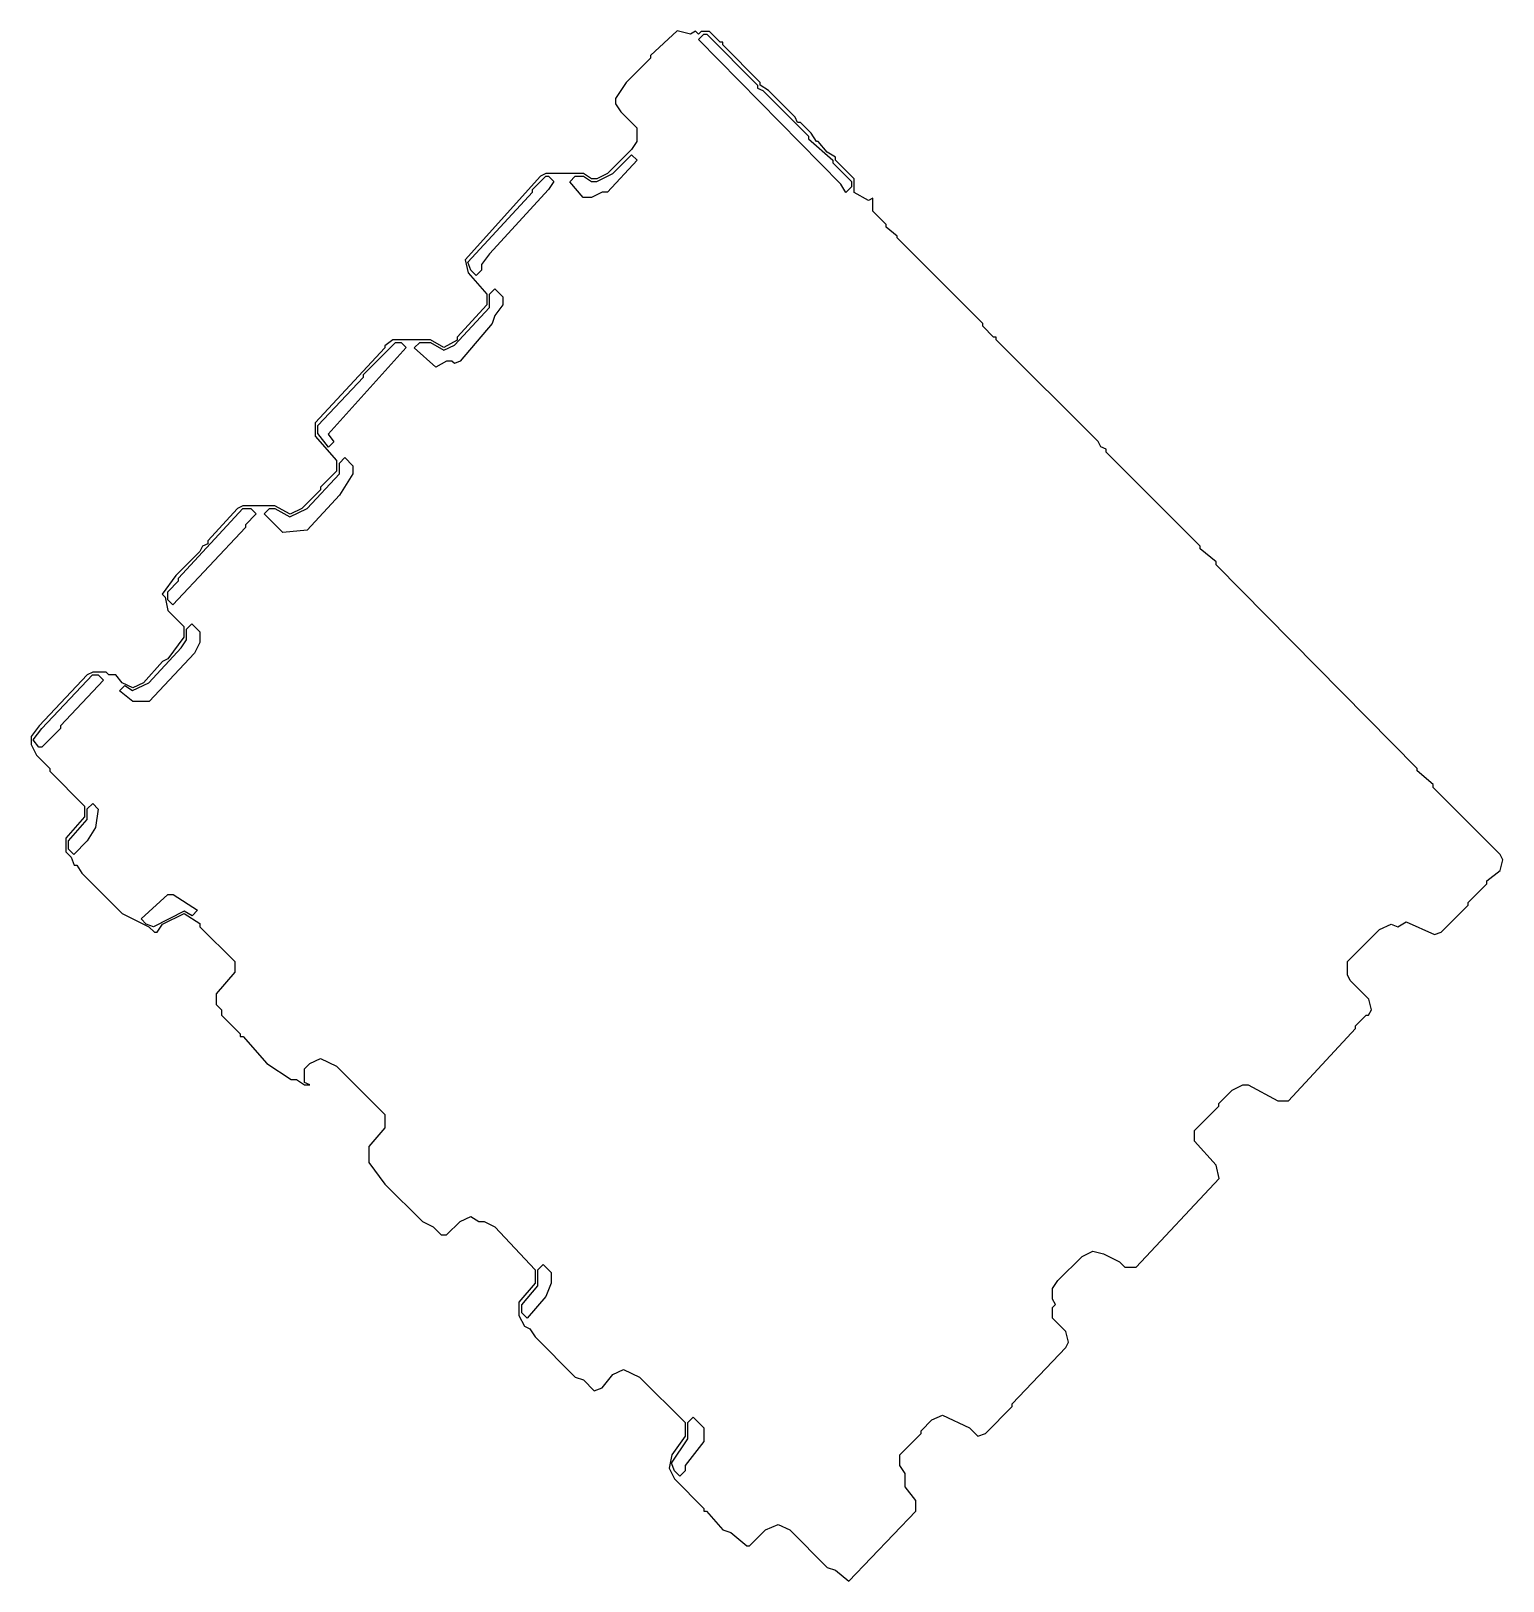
# Model space of a CAD drawing. Header units: millimetres. Extents: x 38 to 176, y 91 to 236.
import ezdxf

# ---------------------------------------------------------------- set-up
doc = ezdxf.new("R2010")
doc.units = ezdxf.units.MM
doc.layers.add('HOLES', color=1, linetype='CONTINUOUS')
doc.layers.add('OUTER', color=3, linetype='CONTINUOUS')

msp = doc.modelspace()

# ---------------------------------------------------------------- linework, layer by layer
at = {"layer": 'HOLES'}
for points in [[(101.25, 235.5), (101.5, 235.5), (106.25, 230.75), (106.25, 230.467132), (106.75, 230.25), (111, 226), (111, 225.732184), (113.25, 223.739253), (113.25, 223.5), (115, 221.75), (115, 221.25), (114.486626, 220.736626), (114, 221.5), (100.742927, 234.992927)], [(95.007661, 223.742339), (92.266843, 220.75), (91.75, 220.75), (90.75, 220.25), (89.976029, 220.25), (88.730654, 221.730654), (89.25, 222.25), (90, 222.25), (90.75, 221.75), (91.25, 221.75), (92.75, 222.5), (94.5, 224.25)], [(86.75, 222.25), (87.236626, 221.763374), (86.75, 221), (81.25, 215), (80.5, 214), (80.5, 213.5), (80, 213), (79.5, 213.5), (79.227121, 214.232011), (85.25, 220.75), (85.25, 221), (86.5, 222.25)], [(82.5, 211), (82.5, 210.25), (81.75, 209.25), (81.5, 208.5), (78.5, 205), (77.97859, 204.77141), (77.75, 205), (77.25, 205), (76.254806, 204.446342), (74.239754, 206.239754), (74.75, 206.75), (75.75, 206.75), (76.98743, 206.037448), (78, 206.5), (81.25, 210), (81.25, 211.25), (81.75, 211.75)], [(73, 206.75), (73.486678, 206.263322), (66.214098, 198.188919), (66.736626, 197.486626), (66.243253, 196.993253), (65.25, 198.25), (65.25, 199), (69.5, 203.5), (69.5, 203.75), (72.5, 206.75)], [(68.5, 195.25), (68.5, 194.5), (67.25, 192.5), (64.25, 189.25), (61.995706, 189.004294), (60.25, 190.75), (60.75, 191.25), (61.25, 191.25), (62.644162, 190.495363), (64.25, 191.25), (67.25, 194.5), (67.25, 195.5), (67.75, 196)], [(59, 191.25), (59.5, 190.75), (58.5, 189.75), (58.5, 189.5), (51.728145, 182.271855), (51.25, 182.75), (51.25, 183.5), (52.25, 184.5), (52.25, 184.75), (58.251923, 191.25)], [(54.25, 179.75), (54.25, 178.75), (53.75, 177.75), (49.506823, 173.25), (48, 173.25), (46.743253, 174.243253), (47.238729, 174.738729), (47.972693, 174.285114), (49.5, 175), (52.5, 178.25), (53, 179), (53, 180), (53.5, 180.5)], [(44.75, 175.75), (45.257528, 175.242472), (41.25, 171), (41.25, 170.75), (39.5, 169), (39.226679, 169), (38.715352, 169.687238), (39.5, 170.75), (44.235337, 175.75)], [(44.25, 163.75), (44.776902, 163.223098), (44.5, 161.5), (43.75, 160.25), (42.5, 159), (42, 159.5), (42, 160.25), (43.75, 162.25), (43.75, 163.25)], [(54.039445, 153.789445), (53.511271, 153.261271), (52.773856, 153.717019), (49.918494, 152.253431), (49.25, 152.5), (48.769918, 152.980082), (51.25, 155.25), (51.75, 155.25)], [(86.25, 120.75), (87, 120), (87, 119), (86.5, 117.75), (84.749139, 115.750861), (84.25, 116.25), (84.25, 117), (85.75, 118.75), (85.75, 120.25)], [(100.25, 106.5), (101.25, 105.5), (101.25, 104.25), (99.5, 102), (99.5, 101.5), (99, 101), (98.5, 101.5), (98.235288, 102.212296), (99.75, 104.5), (99.75, 106)]]:
    msp.add_lwpolyline(points, close=True, dxfattribs=at)
at = {"layer": 'OUTER'}
msp.add_lwpolyline([(98.734681, 235.793092), (96.25, 233.515956), (96.25, 233.25), (94, 231), (93, 229.5), (93, 229), (93.5, 228.25), (95, 226.75), (95, 225.5), (94.5, 224.75), (92.25, 222.5), (91.25, 222), (90.75, 222), (90, 222.5), (86.5, 222.5), (86, 222.25), (78.972055, 214.446353), (79.25, 213.25), (81, 211.25), (81, 210.25), (78.25, 207.25), (78.25, 206.96948), (77, 206.28052), (75.75, 207), (72.25, 207), (71.5, 206.418652), (71.5, 206.25), (65, 199.25), (65, 198), (67, 195.75), (67, 194.75), (65.5, 193.25), (65.5, 193), (63.75, 191.25), (62.649749, 190.742534), (61.25, 191.5), (58.25, 191.5), (57.75, 191.25), (55, 188.25), (55, 187.967132), (54.5, 187.75), (54.25, 187.25), (52, 185), (50.74068, 183.25932), (51, 183), (51.25, 181.75), (52.75, 180.25), (52.75, 179.25), (51.25, 177.25), (50.75, 177), (49, 175), (48, 174.543886), (47, 175), (46.418656, 175.75), (45.75, 175.75), (45.5, 176), (44.25, 176), (43.75, 175.75), (39.25, 171), (38.5, 170), (38.5, 169.25), (39, 168.25), (40.25, 167), (40.25, 166.75), (43.5, 163.5), (43.5, 162.5), (41.75, 160.5), (41.75, 159.25), (42.25, 158.75), (42.53033, 158), (42.773315, 158), (43.25, 157.25), (47, 153.5), (49.5, 152.25), (50, 151.75), (50.268237, 151.75), (50.75, 152.5), (52.795647, 153.471162), (54.25, 152.562904), (54.25, 152.25), (57.5, 149), (57.5, 148), (55.75, 146), (55.75, 145), (56.25, 144.5), (56.25, 144), (58, 142.25), (58, 142), (58.26909, 142), (60.5, 139.5), (62.75, 138), (63.25, 138), (64, 137.5), (64.5, 137.5), (64, 137.717124), (64, 139), (64.5, 139.5), (65.495041, 139.953574), (67, 139.25), (71.5, 134.75), (71.5, 133.5), (70, 131.75), (70, 130.25), (71.5, 128.25), (75, 124.75), (76, 124.25), (76.75, 123.5), (77.25, 123.5), (78.5, 124.75), (79.522693, 125.217738), (80.25, 124.75), (80.75, 124.75), (81.75, 124.25), (85.5, 120.25), (85.5, 119), (84, 117.25), (84, 116), (84.5, 115), (85, 114.75), (85.5, 114), (89.25, 110.25), (90, 110), (91.021447, 108.978553), (91.75, 109.25), (92.75, 110.5), (93.745041, 110.953574), (95.25, 110.25), (99.5, 106), (99.5, 104.75), (98.25, 103), (98, 101.75), (98.5, 100.75), (101.25, 98), (101.25, 97.75), (101.480216, 97.75), (103, 96), (103.75, 95.75), (105.25, 94.5), (105.5, 94.5), (107, 96), (108.163712, 96.500313), (109.25, 96), (112.75, 92.5), (113.5, 92.25), (114.745833, 91.229212), (121, 97.75), (121, 98.75), (120, 100), (120, 101.25), (119.5, 102), (119.5, 103), (121.5, 105), (121.5, 105.25), (122.5, 106.25), (123.490317, 106.701154), (126, 105.5), (126.771447, 104.728553), (127.5, 105), (130, 107.5), (130, 107.75), (135, 113), (135.25, 113.5), (135, 114.5), (133.75, 115.75), (133.75, 116.75), (134.032874, 117.032874), (133.75, 117.5), (133.75, 118.5), (134.25, 119.25), (136.5, 121.5), (137.5, 122), (138.5, 121.75), (140, 121), (140.5, 120.5), (141.549497, 120.5), (149.283203, 128.779705), (149, 130), (147, 132.25), (147, 133.25), (149.25, 135.5), (149.25, 135.75), (150.5, 137), (151.5, 137.5), (152, 137.5), (154.75, 136), (155.746137, 136), (162, 142.75), (162, 143), (163, 144), (163.199532, 144), (163.5, 144.5), (163.25, 145.5), (161.5, 147.25), (161.25, 147.75), (161.25, 149), (164.25, 152), (165.330108, 152.497148), (165.95295, 152.239159), (166.717192, 152.711486), (169.372845, 151.520554), (170, 151.75), (172.5, 154.25), (172.5, 154.5), (174.25, 156.25), (174.25, 156.526329), (175.5, 157.5), (175.75, 158.5), (175.5, 159), (169.25, 165.25), (169.25, 165.523971), (167.75, 166.785617), (167.75, 167), (149, 186), (149, 186.269264), (147.5, 187.502931), (147.5, 187.75), (138.75, 196.5), (138.75, 196.782868), (138.25, 197), (138, 197.5), (128.5, 207), (128.5, 207.25), (128.25, 207.25), (127.25, 208.25), (127.25, 208.5), (119.25, 216.5), (119.25, 216.655209), (118.25, 217.482712), (118.25, 217.75), (117, 219), (117, 220.217132), (116.574543, 219.989434), (115.25, 220.71948), (115.25, 222), (113.5, 223.75), (113.5, 224.023325), (112.75, 224.5), (111.905209, 225.5), (111.726675, 225.5), (111.25, 226.25), (110.25, 227.25), (109.967132, 227.25), (109.75, 227.75), (107.25, 230.25), (106.5, 230.726675), (106.5, 231), (103, 234.5), (103, 234.75), (102.75, 234.75), (101.75, 235.75), (101, 235.75), (100.75, 235.5), (100.467128, 235.782872), (100, 235.5)], close=True, dxfattribs=at)

doc.saveas('drawing.dxf')
